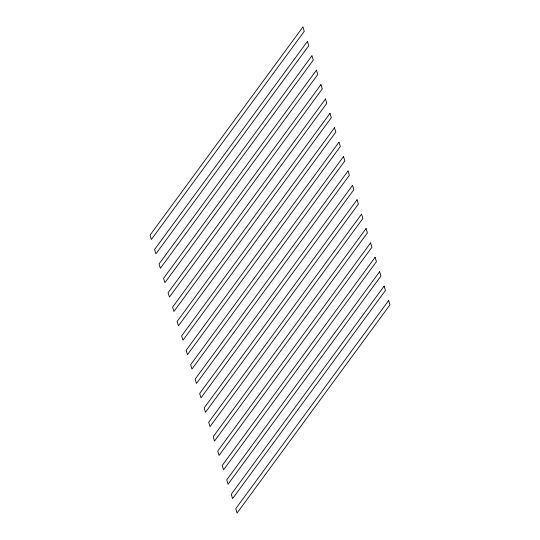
<?xml version="1.0" encoding="UTF-8"?>
<svg xmlns="http://www.w3.org/2000/svg" width="540" height="540" viewBox="0 0 540 540"><rect width="100%" height="100%" fill="white"/><g stroke="black" fill="none" stroke-linecap="round" stroke-linejoin="round"><path stroke-width="0.81" d="M302.9 27L150.032 235.157L151.382 239.476L304.256 31.32L302.9 27M307.409 41.398L154.541 249.554L155.898 253.874L308.765 45.718L307.409 41.398M311.924 55.789L159.05 263.952L160.407 268.265L313.274 60.109L311.924 55.789M316.433 70.187L163.566 278.343L164.916 282.663L317.79 74.507L316.433 70.187M320.942 84.584L168.075 292.741L169.432 297.061L322.299 88.904L320.942 84.584M325.458 98.982L172.584 307.139L173.941 311.459L326.808 103.302L325.458 98.982M329.967 113.373L177.1 321.536L178.45 325.85L331.324 117.693L329.967 113.373M334.483 127.771L181.609 335.927L182.966 340.247L335.833 132.091L334.483 127.771M338.992 142.169L186.125 350.325L187.475 354.645L340.342 146.489L338.992 142.169M343.501 156.566L190.634 364.723L191.984 369.043L344.858 160.88L343.501 156.566M348.017 170.957L195.143 379.12L196.499 383.434L349.367 175.277L348.017 170.957M352.526 185.355L199.658 393.512L201.008 397.832L353.876 189.675L352.526 185.355M357.035 199.753L204.167 407.909L205.517 412.229L358.391 204.073L357.035 199.753M361.55 214.15L208.676 422.307L210.033 426.627L362.9 218.464L361.55 214.15M366.059 228.542L213.192 436.698L214.542 441.018L367.416 232.862L366.059 228.542M370.568 242.939L217.701 451.096L219.058 455.416L371.925 247.259L370.568 242.939M375.084 257.337L222.21 465.494L223.567 469.814L376.434 261.657L375.084 257.337M379.593 271.735L226.726 479.891L228.076 484.211L380.95 276.048L379.593 271.735M384.102 286.126L231.235 494.282L232.591 498.602L385.459 290.446L384.102 286.126M388.618 300.524L235.744 508.68L237.101 513L389.968 304.844L388.618 300.524"/></g></svg>
